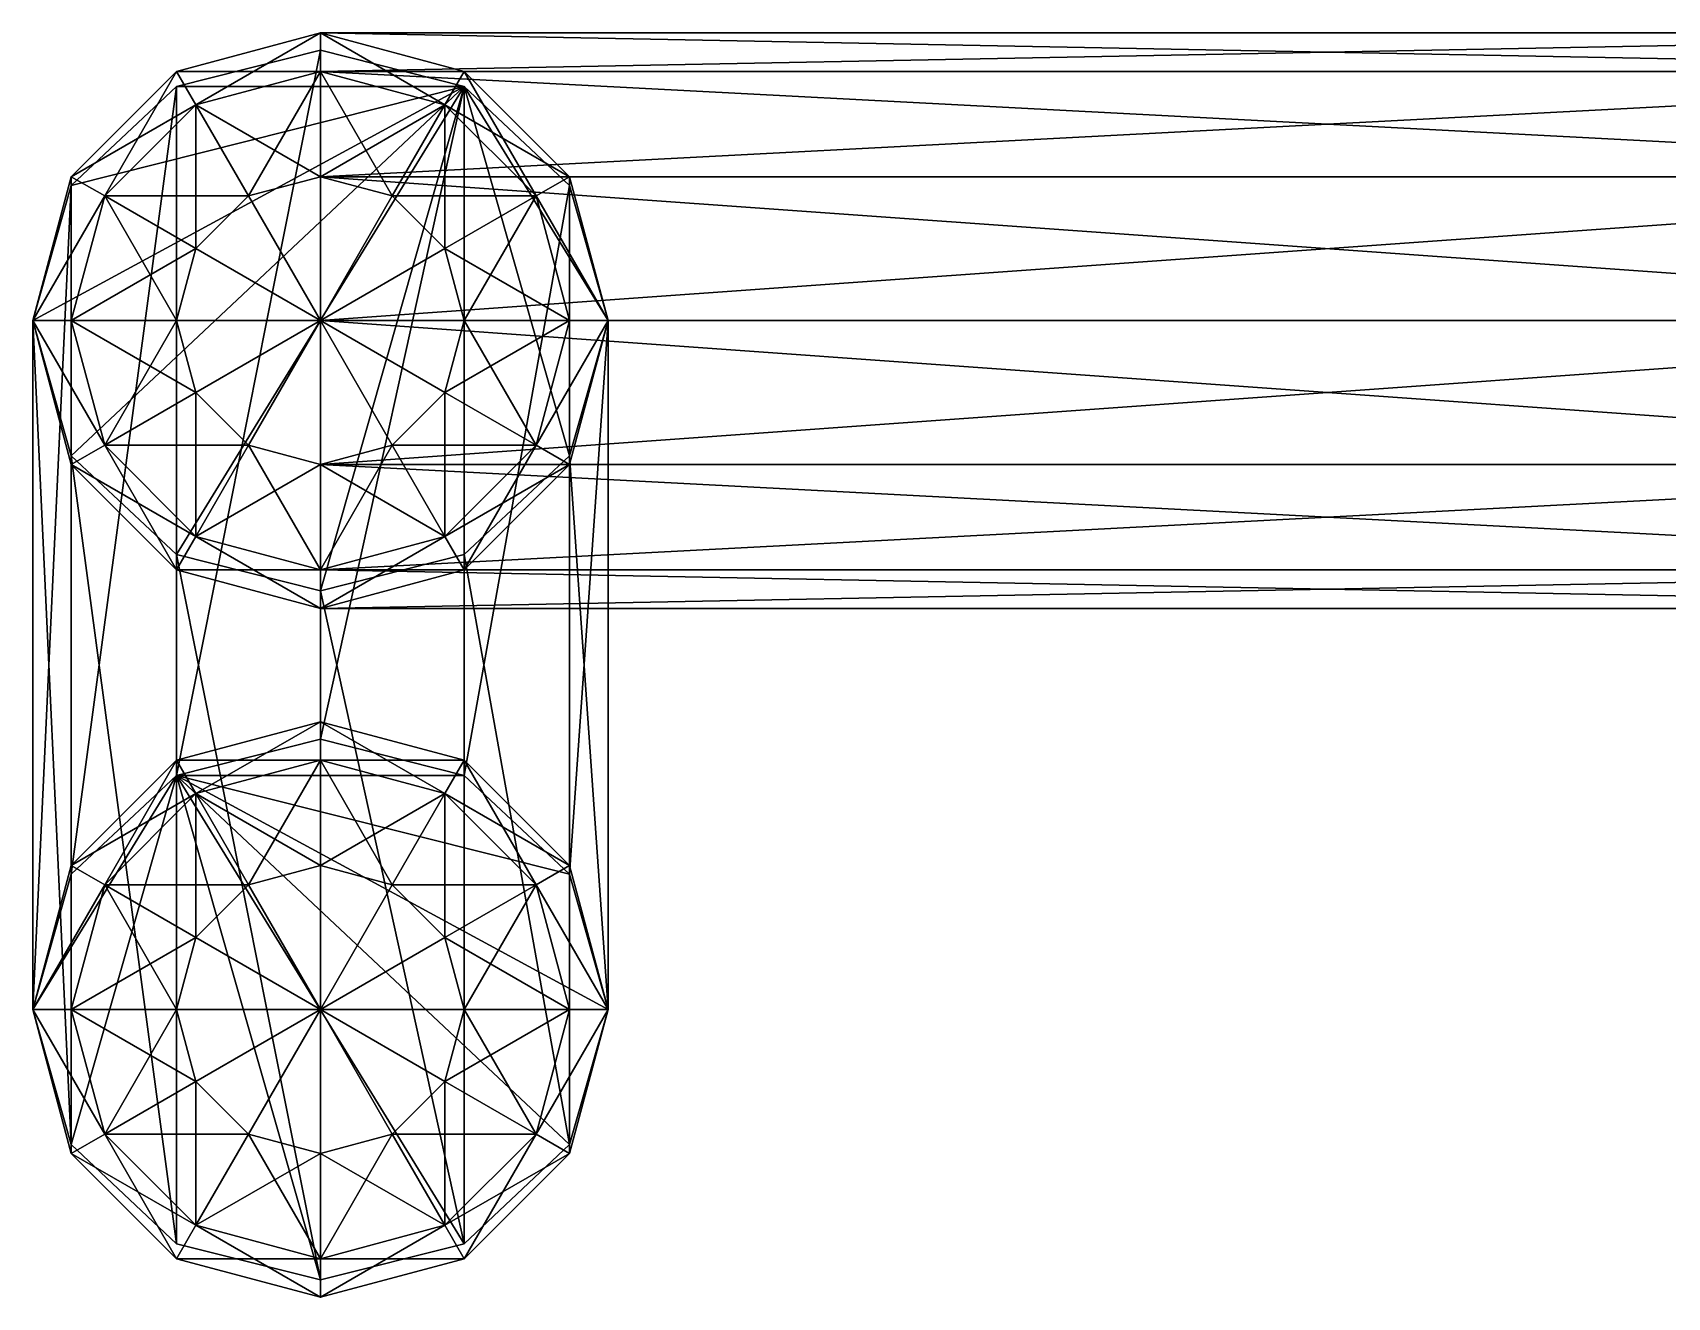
# Model space of a CAD drawing. Header units: metres. Extents: x -0.193 to 0.15, y -0.294 to 0.362.
# Drawn here: x -0.1935 to -0.0799, y -0.0199 to 0.068 of the extents above; entities that cross this region are included whole.
import ezdxf

# ---------------------------------------------------------------- set-up
doc = ezdxf.new("R2010")
doc.units = ezdxf.units.M

msp = doc.modelspace()

# ---------------------------------------------------------------- linework, layer by layer
at = {"layer": 'default', "color": 253}
for points in [[(-0.173484, 0.065308, -0.121548), (-0.173484, 0.067996, -0.131544), (-0.183492, 0.065308, -0.131544), (-0.173484, 0.065308, -0.121548)], [(-0.173484, 0.067996, -0.131544), (-0.182148, 0.062992, -0.14154), (-0.183492, 0.065308, -0.131544), (-0.173484, 0.067996, -0.131544)], [(-0.173484, 0.067996, -0.131544), (-0.173484, 0.065308, -0.14154), (-0.182148, 0.062992, -0.14154), (-0.173484, 0.067996, -0.131544)], [(-0.164832, 0.062992, -0.121548), (-0.163488, 0.065308, -0.131544), (-0.173484, 0.067996, -0.131544), (-0.164832, 0.062992, -0.121548)], [(-0.164832, 0.062992, -0.121548), (-0.173484, 0.067996, -0.131544), (-0.173484, 0.065308, -0.121548), (-0.164832, 0.062992, -0.121548)], [(-0.163488, 0.065308, -0.131544), (-0.173484, 0.065308, -0.14154), (-0.173484, 0.067996, -0.131544), (-0.163488, 0.065308, -0.131544)], [(-0.173484, 0.057988, -0.114228), (-0.173484, 0.065308, -0.121548), (-0.173484, 0.067996, -0.131544), (-0.173484, 0.057988, -0.114228)], [(-0.173484, 0.057988, -0.114228), (-0.173484, 0.067996, -0.131544), (-0.173484, 0.065308, -0.14154), (-0.173484, 0.057988, -0.114228)], [(-0.033492, 0.067996, -0.131544), (-0.033492, 0.065308, -0.14154), (-0.173484, 0.065308, -0.14154), (-0.033492, 0.067996, -0.131544)], [(-0.033492, 0.067996, -0.131544), (-0.173484, 0.065308, -0.14154), (-0.173484, 0.067996, -0.131544), (-0.033492, 0.067996, -0.131544)], [(-0.033492, 0.065308, -0.121548), (-0.033492, 0.067996, -0.131544), (-0.173484, 0.067996, -0.131544), (-0.033492, 0.065308, -0.121548)], [(-0.033492, 0.065308, -0.121548), (-0.173484, 0.067996, -0.131544), (-0.173484, 0.065308, -0.121548), (-0.033492, 0.065308, -0.121548)], [(-0.163488, 0.064264, -0.125616), (-0.183492, 0.064264, -0.125616), (-0.173484, 0.066784, -0.124704), (-0.163488, 0.064264, -0.125616)], [(-0.173484, 0.066784, -0.124704), (-0.183492, 0.064264, -0.125616), (-0.183492, 0.016384, 0.00594), (-0.173484, 0.066784, -0.124704)], [(-0.173484, 0.066784, -0.124704), (-0.183492, 0.016384, 0.00594), (-0.173484, 0.018904, 0.006852), (-0.173484, 0.066784, -0.124704)], [(-0.163488, 0.064264, -0.125616), (-0.173484, 0.066784, -0.124704), (-0.173484, 0.018904, 0.006852), (-0.163488, 0.064264, -0.125616)], [(-0.182148, 0.062992, -0.121548), (-0.183492, 0.065308, -0.131544), (-0.190812, 0.057988, -0.131544), (-0.182148, 0.062992, -0.121548)], [(-0.183492, 0.065308, -0.131544), (-0.188484, 0.056656, -0.14154), (-0.190812, 0.057988, -0.131544), (-0.183492, 0.065308, -0.131544)], [(-0.183492, 0.065308, -0.131544), (-0.182148, 0.062992, -0.14154), (-0.188484, 0.056656, -0.14154), (-0.183492, 0.065308, -0.131544)], [(-0.173484, 0.065308, -0.121548), (-0.183492, 0.065308, -0.131544), (-0.182148, 0.062992, -0.121548), (-0.173484, 0.065308, -0.121548)], [(-0.173484, 0.057988, -0.114228), (-0.173484, 0.065308, -0.121548), (-0.182148, 0.062992, -0.121548), (-0.173484, 0.057988, -0.114228)], [(-0.173484, 0.065308, -0.14154), (-0.178488, 0.056656, -0.14886), (-0.182148, 0.062992, -0.14154), (-0.173484, 0.065308, -0.14154)], [(-0.173484, 0.065308, -0.14154), (-0.173484, 0.057988, -0.14886), (-0.178488, 0.056656, -0.14886), (-0.173484, 0.065308, -0.14154)], [(-0.168492, 0.056656, -0.114228), (-0.164832, 0.062992, -0.121548), (-0.173484, 0.065308, -0.121548), (-0.168492, 0.056656, -0.114228)], [(-0.168492, 0.056656, -0.114228), (-0.173484, 0.065308, -0.121548), (-0.173484, 0.057988, -0.114228), (-0.168492, 0.056656, -0.114228)], [(-0.163488, 0.065308, -0.131544), (-0.164832, 0.062992, -0.14154), (-0.173484, 0.065308, -0.14154), (-0.163488, 0.065308, -0.131544)], [(-0.164832, 0.062992, -0.14154), (-0.173484, 0.057988, -0.14886), (-0.173484, 0.065308, -0.14154), (-0.164832, 0.062992, -0.14154)], [(-0.173484, 0.057988, -0.114228), (-0.173484, 0.065308, -0.14154), (-0.173484, 0.057988, -0.14886), (-0.173484, 0.057988, -0.114228)], [(-0.033492, 0.065308, -0.14154), (-0.033492, 0.057988, -0.14886), (-0.173484, 0.057988, -0.14886), (-0.033492, 0.065308, -0.14154)], [(-0.033492, 0.065308, -0.14154), (-0.173484, 0.057988, -0.14886), (-0.173484, 0.065308, -0.14154), (-0.033492, 0.065308, -0.14154)], [(-0.033492, 0.057988, -0.114228), (-0.033492, 0.065308, -0.121548), (-0.173484, 0.065308, -0.121548), (-0.033492, 0.057988, -0.114228)], [(-0.033492, 0.057988, -0.114228), (-0.173484, 0.065308, -0.121548), (-0.173484, 0.057988, -0.114228), (-0.033492, 0.057988, -0.114228)], [(-0.158484, 0.056656, -0.121548), (-0.163488, 0.065308, -0.131544), (-0.164832, 0.062992, -0.121548), (-0.158484, 0.056656, -0.121548)], [(-0.156168, 0.057988, -0.131544), (-0.164832, 0.062992, -0.14154), (-0.163488, 0.065308, -0.131544), (-0.156168, 0.057988, -0.131544)], [(-0.158484, 0.056656, -0.121548), (-0.156168, 0.057988, -0.131544), (-0.163488, 0.065308, -0.131544), (-0.158484, 0.056656, -0.121548)], [(-0.163488, 0.064264, -0.125616), (-0.190812, 0.038596, -0.134964), (-0.193488, 0.047992, -0.131544), (-0.163488, 0.064264, -0.125616)], [(-0.163488, 0.064264, -0.125616), (-0.193488, 0.047992, -0.131544), (-0.190812, 0.057388, -0.128124), (-0.163488, 0.064264, -0.125616)], [(-0.163488, 0.064264, -0.125616), (-0.183492, 0.03172, -0.137472), (-0.190812, 0.038596, -0.134964), (-0.163488, 0.064264, -0.125616)], [(-0.163488, 0.064264, -0.125616), (-0.190812, 0.057388, -0.128124), (-0.183492, 0.064264, -0.125616), (-0.163488, 0.064264, -0.125616)], [(-0.183492, 0.064264, -0.125616), (-0.190812, 0.057388, -0.128124), (-0.190812, 0.009508, 0.003432), (-0.183492, 0.064264, -0.125616)], [(-0.183492, 0.064264, -0.125616), (-0.190812, 0.009508, 0.003432), (-0.183492, 0.016384, 0.00594), (-0.183492, 0.064264, -0.125616)], [(-0.163488, 0.064264, -0.125616), (-0.173484, 0.0292, -0.138384), (-0.183492, 0.03172, -0.137472), (-0.163488, 0.064264, -0.125616)], [(-0.163488, 0.064264, -0.125616), (-0.163488, 0.03172, -0.137472), (-0.173484, 0.0292, -0.138384), (-0.163488, 0.064264, -0.125616)], [(-0.163488, 0.064264, -0.125616), (-0.173484, 0.018904, 0.006852), (-0.163488, 0.016384, 0.00594), (-0.163488, 0.064264, -0.125616)], [(-0.163488, 0.064264, -0.125616), (-0.156168, 0.057388, -0.128124), (-0.153492, 0.047992, -0.131544), (-0.163488, 0.064264, -0.125616)], [(-0.163488, 0.064264, -0.125616), (-0.153492, 0.047992, -0.131544), (-0.156168, 0.038596, -0.134964), (-0.163488, 0.064264, -0.125616)], [(-0.163488, 0.064264, -0.125616), (-0.156168, 0.038596, -0.134964), (-0.163488, 0.03172, -0.137472), (-0.163488, 0.064264, -0.125616)], [(-0.156168, 0.057388, -0.128124), (-0.163488, 0.064264, -0.125616), (-0.163488, 0.016384, 0.00594), (-0.156168, 0.057388, -0.128124)], [(-0.182148, 0.062992, -0.121548), (-0.190812, 0.057988, -0.131544), (-0.188484, 0.056656, -0.121548), (-0.182148, 0.062992, -0.121548)], [(-0.178488, 0.056656, -0.114228), (-0.182148, 0.062992, -0.121548), (-0.188484, 0.056656, -0.121548), (-0.178488, 0.056656, -0.114228)], [(-0.182148, 0.062992, -0.14154), (-0.182148, 0.052996, -0.14886), (-0.188484, 0.056656, -0.14154), (-0.182148, 0.062992, -0.14154)], [(-0.173484, 0.057988, -0.114228), (-0.182148, 0.062992, -0.121548), (-0.178488, 0.056656, -0.114228), (-0.173484, 0.057988, -0.114228)], [(-0.182148, 0.062992, -0.14154), (-0.178488, 0.056656, -0.14886), (-0.182148, 0.052996, -0.14886), (-0.182148, 0.062992, -0.14154)], [(-0.164832, 0.062992, -0.14154), (-0.168492, 0.056656, -0.14886), (-0.173484, 0.057988, -0.14886), (-0.164832, 0.062992, -0.14154)], [(-0.164832, 0.052996, -0.114228), (-0.164832, 0.062992, -0.121548), (-0.168492, 0.056656, -0.114228), (-0.164832, 0.052996, -0.114228)], [(-0.158484, 0.056656, -0.14154), (-0.168492, 0.056656, -0.14886), (-0.164832, 0.062992, -0.14154), (-0.158484, 0.056656, -0.14154)], [(-0.164832, 0.052996, -0.114228), (-0.158484, 0.056656, -0.121548), (-0.164832, 0.062992, -0.121548), (-0.164832, 0.052996, -0.114228)], [(-0.156168, 0.057988, -0.131544), (-0.158484, 0.056656, -0.14154), (-0.164832, 0.062992, -0.14154), (-0.156168, 0.057988, -0.131544)], [(-0.188484, 0.056656, -0.121548), (-0.190812, 0.057988, -0.131544), (-0.193488, 0.047992, -0.131544), (-0.188484, 0.056656, -0.121548)], [(-0.190812, 0.057988, -0.131544), (-0.190812, 0.047992, -0.14154), (-0.193488, 0.047992, -0.131544), (-0.190812, 0.057988, -0.131544)], [(-0.190812, 0.057988, -0.131544), (-0.188484, 0.056656, -0.14154), (-0.190812, 0.047992, -0.14154), (-0.190812, 0.057988, -0.131544)], [(-0.173484, 0.057988, -0.114228), (-0.178488, 0.056656, -0.114228), (-0.173484, 0.047992, -0.11154), (-0.173484, 0.057988, -0.114228)], [(-0.173484, 0.057988, -0.14886), (-0.173484, 0.047992, -0.151548), (-0.178488, 0.056656, -0.14886), (-0.173484, 0.057988, -0.14886)], [(-0.168492, 0.056656, -0.114228), (-0.173484, 0.057988, -0.114228), (-0.173484, 0.047992, -0.11154), (-0.168492, 0.056656, -0.114228)], [(-0.168492, 0.056656, -0.14886), (-0.173484, 0.047992, -0.151548), (-0.173484, 0.057988, -0.14886), (-0.168492, 0.056656, -0.14886)], [(-0.173484, 0.057988, -0.114228), (-0.173484, 0.057988, -0.14886), (-0.173484, 0.047992, -0.151548), (-0.173484, 0.057988, -0.114228)], [(-0.173484, 0.057988, -0.114228), (-0.173484, 0.047992, -0.151548), (-0.173484, 0.037996, -0.14886), (-0.173484, 0.057988, -0.114228)], [(-0.173484, 0.057988, -0.114228), (-0.173484, 0.037996, -0.14886), (-0.173484, 0.030676, -0.14154), (-0.173484, 0.057988, -0.114228)], [(-0.173484, 0.057988, -0.114228), (-0.173484, 0.030676, -0.14154), (-0.173484, 0.027988, -0.131544), (-0.173484, 0.057988, -0.114228)], [(-0.173484, 0.057988, -0.114228), (-0.173484, 0.027988, -0.131544), (-0.173484, 0.030676, -0.121548), (-0.173484, 0.057988, -0.114228)], [(-0.173484, 0.057988, -0.114228), (-0.173484, 0.030676, -0.121548), (-0.173484, 0.037996, -0.114228), (-0.173484, 0.057988, -0.114228)], [(-0.173484, 0.057988, -0.114228), (-0.173484, 0.037996, -0.114228), (-0.173484, 0.047992, -0.11154), (-0.173484, 0.057988, -0.114228)], [(-0.033492, 0.057988, -0.14886), (-0.033492, 0.047992, -0.151548), (-0.173484, 0.047992, -0.151548), (-0.033492, 0.057988, -0.14886)], [(-0.033492, 0.057988, -0.14886), (-0.173484, 0.047992, -0.151548), (-0.173484, 0.057988, -0.14886), (-0.033492, 0.057988, -0.14886)], [(-0.033492, 0.047992, -0.11154), (-0.033492, 0.057988, -0.114228), (-0.173484, 0.057988, -0.114228), (-0.033492, 0.047992, -0.11154)], [(-0.033492, 0.047992, -0.11154), (-0.173484, 0.057988, -0.114228), (-0.173484, 0.047992, -0.11154), (-0.033492, 0.047992, -0.11154)], [(-0.156168, 0.047992, -0.121548), (-0.156168, 0.057988, -0.131544), (-0.158484, 0.056656, -0.121548), (-0.156168, 0.047992, -0.121548)], [(-0.153492, 0.047992, -0.131544), (-0.158484, 0.056656, -0.14154), (-0.156168, 0.057988, -0.131544), (-0.153492, 0.047992, -0.131544)], [(-0.156168, 0.047992, -0.121548), (-0.153492, 0.047992, -0.131544), (-0.156168, 0.057988, -0.131544), (-0.156168, 0.047992, -0.121548)], [(-0.190812, 0.057388, -0.128124), (-0.193488, 0.047992, -0.131544), (-0.193488, 0.000112, 0.000012), (-0.190812, 0.057388, -0.128124)], [(-0.190812, 0.057388, -0.128124), (-0.193488, 0.000112, 0.000012), (-0.190812, 0.009508, 0.003432), (-0.190812, 0.057388, -0.128124)], [(-0.156168, 0.057388, -0.128124), (-0.163488, 0.016384, 0.00594), (-0.156168, 0.009508, 0.003432), (-0.156168, 0.057388, -0.128124)], [(-0.153492, 0.047992, -0.131544), (-0.156168, 0.057388, -0.128124), (-0.156168, 0.009508, 0.003432), (-0.153492, 0.047992, -0.131544)], [(-0.188484, 0.056656, -0.121548), (-0.193488, 0.047992, -0.131544), (-0.190812, 0.047992, -0.121548), (-0.188484, 0.056656, -0.121548)], [(-0.182148, 0.052996, -0.114228), (-0.188484, 0.056656, -0.121548), (-0.190812, 0.047992, -0.121548), (-0.182148, 0.052996, -0.114228)], [(-0.188484, 0.056656, -0.14154), (-0.183492, 0.047992, -0.14886), (-0.190812, 0.047992, -0.14154), (-0.188484, 0.056656, -0.14154)], [(-0.178488, 0.056656, -0.114228), (-0.188484, 0.056656, -0.121548), (-0.182148, 0.052996, -0.114228), (-0.178488, 0.056656, -0.114228)], [(-0.188484, 0.056656, -0.14154), (-0.182148, 0.052996, -0.14886), (-0.183492, 0.047992, -0.14886), (-0.188484, 0.056656, -0.14154)], [(-0.178488, 0.056656, -0.114228), (-0.182148, 0.052996, -0.114228), (-0.173484, 0.047992, -0.11154), (-0.178488, 0.056656, -0.114228)], [(-0.178488, 0.056656, -0.14886), (-0.173484, 0.047992, -0.151548), (-0.182148, 0.052996, -0.14886), (-0.178488, 0.056656, -0.14886)], [(-0.164832, 0.052996, -0.114228), (-0.168492, 0.056656, -0.114228), (-0.173484, 0.047992, -0.11154), (-0.164832, 0.052996, -0.114228)], [(-0.164832, 0.052996, -0.14886), (-0.173484, 0.047992, -0.151548), (-0.168492, 0.056656, -0.14886), (-0.164832, 0.052996, -0.14886)], [(-0.158484, 0.056656, -0.14154), (-0.164832, 0.052996, -0.14886), (-0.168492, 0.056656, -0.14886), (-0.158484, 0.056656, -0.14154)], [(-0.163488, 0.047992, -0.114228), (-0.158484, 0.056656, -0.121548), (-0.164832, 0.052996, -0.114228), (-0.163488, 0.047992, -0.114228)], [(-0.156168, 0.047992, -0.14154), (-0.164832, 0.052996, -0.14886), (-0.158484, 0.056656, -0.14154), (-0.156168, 0.047992, -0.14154)], [(-0.163488, 0.047992, -0.114228), (-0.156168, 0.047992, -0.121548), (-0.158484, 0.056656, -0.121548), (-0.163488, 0.047992, -0.114228)], [(-0.153492, 0.047992, -0.131544), (-0.156168, 0.047992, -0.14154), (-0.158484, 0.056656, -0.14154), (-0.153492, 0.047992, -0.131544)], [(-0.182148, 0.052996, -0.114228), (-0.190812, 0.047992, -0.121548), (-0.183492, 0.047992, -0.114228), (-0.182148, 0.052996, -0.114228)], [(-0.182148, 0.052996, -0.114228), (-0.183492, 0.047992, -0.114228), (-0.173484, 0.047992, -0.11154), (-0.182148, 0.052996, -0.114228)], [(-0.182148, 0.052996, -0.14886), (-0.173484, 0.047992, -0.151548), (-0.183492, 0.047992, -0.14886), (-0.182148, 0.052996, -0.14886)], [(-0.163488, 0.047992, -0.114228), (-0.164832, 0.052996, -0.114228), (-0.173484, 0.047992, -0.11154), (-0.163488, 0.047992, -0.114228)], [(-0.163488, 0.047992, -0.14886), (-0.173484, 0.047992, -0.151548), (-0.164832, 0.052996, -0.14886), (-0.163488, 0.047992, -0.14886)], [(-0.156168, 0.047992, -0.14154), (-0.163488, 0.047992, -0.14886), (-0.164832, 0.052996, -0.14886), (-0.156168, 0.047992, -0.14154)], [(-0.190812, 0.047992, -0.121548), (-0.193488, 0.047992, -0.131544), (-0.190812, 0.037996, -0.131544), (-0.190812, 0.047992, -0.121548)], [(-0.193488, 0.047992, -0.131544), (-0.190812, 0.047992, -0.14154), (-0.188484, 0.039328, -0.14154), (-0.193488, 0.047992, -0.131544)], [(-0.193488, 0.047992, -0.131544), (-0.188484, 0.039328, -0.14154), (-0.190812, 0.037996, -0.131544), (-0.193488, 0.047992, -0.131544)], [(-0.193488, 0.047992, -0.131544), (-0.190812, 0.038596, -0.134964), (-0.190812, -0.009284, -0.003408), (-0.193488, 0.047992, -0.131544)], [(-0.193488, 0.047992, -0.131544), (-0.190812, -0.009284, -0.003408), (-0.193488, 0.000112, 0.000012), (-0.193488, 0.047992, -0.131544)], [(-0.183492, 0.047992, -0.114228), (-0.190812, 0.047992, -0.121548), (-0.188484, 0.039328, -0.121548), (-0.183492, 0.047992, -0.114228)], [(-0.190812, 0.047992, -0.121548), (-0.190812, 0.037996, -0.131544), (-0.188484, 0.039328, -0.121548), (-0.190812, 0.047992, -0.121548)], [(-0.190812, 0.047992, -0.14154), (-0.183492, 0.047992, -0.14886), (-0.182148, 0.042988, -0.14886), (-0.190812, 0.047992, -0.14154)], [(-0.190812, 0.047992, -0.14154), (-0.182148, 0.042988, -0.14886), (-0.188484, 0.039328, -0.14154), (-0.190812, 0.047992, -0.14154)], [(-0.183492, 0.047992, -0.114228), (-0.188484, 0.039328, -0.121548), (-0.182148, 0.042988, -0.114228), (-0.183492, 0.047992, -0.114228)], [(-0.183492, 0.047992, -0.114228), (-0.182148, 0.042988, -0.114228), (-0.173484, 0.047992, -0.11154), (-0.183492, 0.047992, -0.114228)], [(-0.183492, 0.047992, -0.14886), (-0.173484, 0.047992, -0.151548), (-0.182148, 0.042988, -0.14886), (-0.183492, 0.047992, -0.14886)], [(-0.182148, 0.042988, -0.114228), (-0.178488, 0.039328, -0.114228), (-0.173484, 0.047992, -0.11154), (-0.182148, 0.042988, -0.114228)], [(-0.182148, 0.042988, -0.14886), (-0.173484, 0.047992, -0.151548), (-0.178488, 0.039328, -0.14886), (-0.182148, 0.042988, -0.14886)], [(-0.178488, 0.039328, -0.114228), (-0.173484, 0.037996, -0.114228), (-0.173484, 0.047992, -0.11154), (-0.178488, 0.039328, -0.114228)], [(-0.178488, 0.039328, -0.14886), (-0.173484, 0.047992, -0.151548), (-0.173484, 0.037996, -0.14886), (-0.178488, 0.039328, -0.14886)], [(-0.164832, 0.042988, -0.114228), (-0.163488, 0.047992, -0.114228), (-0.173484, 0.047992, -0.11154), (-0.164832, 0.042988, -0.114228)], [(-0.168492, 0.039328, -0.114228), (-0.164832, 0.042988, -0.114228), (-0.173484, 0.047992, -0.11154), (-0.168492, 0.039328, -0.114228)], [(-0.173484, 0.037996, -0.114228), (-0.168492, 0.039328, -0.114228), (-0.173484, 0.047992, -0.11154), (-0.173484, 0.037996, -0.114228)], [(-0.164832, 0.042988, -0.14886), (-0.173484, 0.047992, -0.151548), (-0.163488, 0.047992, -0.14886), (-0.164832, 0.042988, -0.14886)], [(-0.168492, 0.039328, -0.14886), (-0.173484, 0.047992, -0.151548), (-0.164832, 0.042988, -0.14886), (-0.168492, 0.039328, -0.14886)], [(-0.173484, 0.037996, -0.14886), (-0.173484, 0.047992, -0.151548), (-0.168492, 0.039328, -0.14886), (-0.173484, 0.037996, -0.14886)], [(-0.033492, 0.037996, -0.114228), (-0.033492, 0.047992, -0.11154), (-0.173484, 0.047992, -0.11154), (-0.033492, 0.037996, -0.114228)], [(-0.033492, 0.037996, -0.114228), (-0.173484, 0.047992, -0.11154), (-0.173484, 0.037996, -0.114228), (-0.033492, 0.037996, -0.114228)], [(-0.033492, 0.047992, -0.151548), (-0.033492, 0.037996, -0.14886), (-0.173484, 0.037996, -0.14886), (-0.033492, 0.047992, -0.151548)], [(-0.033492, 0.047992, -0.151548), (-0.173484, 0.037996, -0.14886), (-0.173484, 0.047992, -0.151548), (-0.033492, 0.047992, -0.151548)], [(-0.164832, 0.042988, -0.114228), (-0.158484, 0.039328, -0.121548), (-0.156168, 0.047992, -0.121548), (-0.164832, 0.042988, -0.114228)], [(-0.164832, 0.042988, -0.114228), (-0.156168, 0.047992, -0.121548), (-0.163488, 0.047992, -0.114228), (-0.164832, 0.042988, -0.114228)], [(-0.158484, 0.039328, -0.14154), (-0.164832, 0.042988, -0.14886), (-0.163488, 0.047992, -0.14886), (-0.158484, 0.039328, -0.14154)], [(-0.158484, 0.039328, -0.14154), (-0.163488, 0.047992, -0.14886), (-0.156168, 0.047992, -0.14154), (-0.158484, 0.039328, -0.14154)], [(-0.158484, 0.039328, -0.121548), (-0.156168, 0.037996, -0.131544), (-0.153492, 0.047992, -0.131544), (-0.158484, 0.039328, -0.121548)], [(-0.158484, 0.039328, -0.121548), (-0.153492, 0.047992, -0.131544), (-0.156168, 0.047992, -0.121548), (-0.158484, 0.039328, -0.121548)], [(-0.156168, 0.037996, -0.131544), (-0.158484, 0.039328, -0.14154), (-0.156168, 0.047992, -0.14154), (-0.156168, 0.037996, -0.131544)], [(-0.156168, 0.037996, -0.131544), (-0.156168, 0.047992, -0.14154), (-0.153492, 0.047992, -0.131544), (-0.156168, 0.037996, -0.131544)], [(-0.153492, 0.047992, -0.131544), (-0.156168, 0.009508, 0.003432), (-0.153492, 0.000112, 0.000012), (-0.153492, 0.047992, -0.131544)], [(-0.156168, 0.038596, -0.134964), (-0.153492, 0.047992, -0.131544), (-0.153492, 0.000112, 0.000012), (-0.156168, 0.038596, -0.134964)], [(-0.182148, 0.042988, -0.114228), (-0.188484, 0.039328, -0.121548), (-0.182148, 0.032992, -0.121548), (-0.182148, 0.042988, -0.114228)], [(-0.188484, 0.039328, -0.14154), (-0.182148, 0.042988, -0.14886), (-0.178488, 0.039328, -0.14886), (-0.188484, 0.039328, -0.14154)], [(-0.182148, 0.042988, -0.114228), (-0.182148, 0.032992, -0.121548), (-0.178488, 0.039328, -0.114228), (-0.182148, 0.042988, -0.114228)], [(-0.168492, 0.039328, -0.114228), (-0.158484, 0.039328, -0.121548), (-0.164832, 0.042988, -0.114228), (-0.168492, 0.039328, -0.114228)], [(-0.164832, 0.032992, -0.14154), (-0.168492, 0.039328, -0.14886), (-0.164832, 0.042988, -0.14886), (-0.164832, 0.032992, -0.14154)], [(-0.164832, 0.032992, -0.14154), (-0.164832, 0.042988, -0.14886), (-0.158484, 0.039328, -0.14154), (-0.164832, 0.032992, -0.14154)], [(-0.188484, 0.039328, -0.121548), (-0.190812, 0.037996, -0.131544), (-0.183492, 0.030676, -0.131544), (-0.188484, 0.039328, -0.121548)], [(-0.190812, 0.037996, -0.131544), (-0.188484, 0.039328, -0.14154), (-0.182148, 0.032992, -0.14154), (-0.190812, 0.037996, -0.131544)], [(-0.188484, 0.039328, -0.121548), (-0.183492, 0.030676, -0.131544), (-0.182148, 0.032992, -0.121548), (-0.188484, 0.039328, -0.121548)], [(-0.188484, 0.039328, -0.14154), (-0.178488, 0.039328, -0.14886), (-0.182148, 0.032992, -0.14154), (-0.188484, 0.039328, -0.14154)], [(-0.178488, 0.039328, -0.114228), (-0.182148, 0.032992, -0.121548), (-0.173484, 0.030676, -0.121548), (-0.178488, 0.039328, -0.114228)], [(-0.182148, 0.032992, -0.14154), (-0.178488, 0.039328, -0.14886), (-0.173484, 0.037996, -0.14886), (-0.182148, 0.032992, -0.14154)], [(-0.178488, 0.039328, -0.114228), (-0.173484, 0.030676, -0.121548), (-0.173484, 0.037996, -0.114228), (-0.178488, 0.039328, -0.114228)], [(-0.173484, 0.037996, -0.114228), (-0.164832, 0.032992, -0.121548), (-0.168492, 0.039328, -0.114228), (-0.173484, 0.037996, -0.114228)], [(-0.173484, 0.030676, -0.14154), (-0.173484, 0.037996, -0.14886), (-0.168492, 0.039328, -0.14886), (-0.173484, 0.030676, -0.14154)], [(-0.173484, 0.030676, -0.14154), (-0.168492, 0.039328, -0.14886), (-0.164832, 0.032992, -0.14154), (-0.173484, 0.030676, -0.14154)], [(-0.168492, 0.039328, -0.114228), (-0.164832, 0.032992, -0.121548), (-0.158484, 0.039328, -0.121548), (-0.168492, 0.039328, -0.114228)], [(-0.164832, 0.032992, -0.121548), (-0.156168, 0.037996, -0.131544), (-0.158484, 0.039328, -0.121548), (-0.164832, 0.032992, -0.121548)], [(-0.163488, 0.030676, -0.131544), (-0.164832, 0.032992, -0.14154), (-0.158484, 0.039328, -0.14154), (-0.163488, 0.030676, -0.131544)], [(-0.163488, 0.030676, -0.131544), (-0.158484, 0.039328, -0.14154), (-0.156168, 0.037996, -0.131544), (-0.163488, 0.030676, -0.131544)], [(-0.190812, 0.038596, -0.134964), (-0.183492, 0.03172, -0.137472), (-0.183492, -0.016172, -0.005916), (-0.190812, 0.038596, -0.134964)], [(-0.190812, 0.038596, -0.134964), (-0.183492, -0.016172, -0.005916), (-0.190812, -0.009284, -0.003408), (-0.190812, 0.038596, -0.134964)], [(-0.190812, 0.037996, -0.131544), (-0.182148, 0.032992, -0.14154), (-0.183492, 0.030676, -0.131544), (-0.190812, 0.037996, -0.131544)], [(-0.182148, 0.032992, -0.14154), (-0.173484, 0.037996, -0.14886), (-0.173484, 0.030676, -0.14154), (-0.182148, 0.032992, -0.14154)], [(-0.173484, 0.037996, -0.114228), (-0.173484, 0.030676, -0.121548), (-0.164832, 0.032992, -0.121548), (-0.173484, 0.037996, -0.114228)], [(-0.033492, 0.030676, -0.121548), (-0.033492, 0.037996, -0.114228), (-0.173484, 0.037996, -0.114228), (-0.033492, 0.030676, -0.121548)], [(-0.033492, 0.030676, -0.121548), (-0.173484, 0.037996, -0.114228), (-0.173484, 0.030676, -0.121548), (-0.033492, 0.030676, -0.121548)], [(-0.033492, 0.037996, -0.14886), (-0.033492, 0.030676, -0.14154), (-0.173484, 0.030676, -0.14154), (-0.033492, 0.037996, -0.14886)], [(-0.033492, 0.037996, -0.14886), (-0.173484, 0.030676, -0.14154), (-0.173484, 0.037996, -0.14886), (-0.033492, 0.037996, -0.14886)], [(-0.164832, 0.032992, -0.121548), (-0.163488, 0.030676, -0.131544), (-0.156168, 0.037996, -0.131544), (-0.164832, 0.032992, -0.121548)], [(-0.163488, 0.03172, -0.137472), (-0.156168, 0.038596, -0.134964), (-0.156168, -0.009284, -0.003408), (-0.163488, 0.03172, -0.137472)], [(-0.156168, 0.038596, -0.134964), (-0.153492, 0.000112, 0.000012), (-0.156168, -0.009284, -0.003408), (-0.156168, 0.038596, -0.134964)], [(-0.182148, 0.032992, -0.121548), (-0.183492, 0.030676, -0.131544), (-0.173484, 0.027988, -0.131544), (-0.182148, 0.032992, -0.121548)], [(-0.183492, 0.030676, -0.131544), (-0.182148, 0.032992, -0.14154), (-0.173484, 0.030676, -0.14154), (-0.183492, 0.030676, -0.131544)], [(-0.182148, 0.032992, -0.121548), (-0.173484, 0.027988, -0.131544), (-0.173484, 0.030676, -0.121548), (-0.182148, 0.032992, -0.121548)], [(-0.173484, 0.030676, -0.121548), (-0.163488, 0.030676, -0.131544), (-0.164832, 0.032992, -0.121548), (-0.173484, 0.030676, -0.121548)], [(-0.173484, 0.027988, -0.131544), (-0.173484, 0.030676, -0.14154), (-0.164832, 0.032992, -0.14154), (-0.173484, 0.027988, -0.131544)], [(-0.173484, 0.027988, -0.131544), (-0.164832, 0.032992, -0.14154), (-0.163488, 0.030676, -0.131544), (-0.173484, 0.027988, -0.131544)], [(-0.183492, 0.03172, -0.137472), (-0.173484, 0.0292, -0.138384), (-0.173484, -0.01868, -0.006828), (-0.183492, 0.03172, -0.137472)], [(-0.183492, 0.03172, -0.137472), (-0.173484, -0.01868, -0.006828), (-0.183492, -0.016172, -0.005916), (-0.183492, 0.03172, -0.137472)], [(-0.173484, 0.0292, -0.138384), (-0.163488, 0.03172, -0.137472), (-0.163488, -0.016172, -0.005916), (-0.173484, 0.0292, -0.138384)], [(-0.163488, 0.03172, -0.137472), (-0.156168, -0.009284, -0.003408), (-0.163488, -0.016172, -0.005916), (-0.163488, 0.03172, -0.137472)], [(-0.183492, 0.030676, -0.131544), (-0.173484, 0.030676, -0.14154), (-0.173484, 0.027988, -0.131544), (-0.183492, 0.030676, -0.131544)], [(-0.173484, 0.030676, -0.121548), (-0.173484, 0.027988, -0.131544), (-0.163488, 0.030676, -0.131544), (-0.173484, 0.030676, -0.121548)], [(-0.033492, 0.027988, -0.131544), (-0.033492, 0.030676, -0.121548), (-0.173484, 0.030676, -0.121548), (-0.033492, 0.027988, -0.131544)], [(-0.033492, 0.027988, -0.131544), (-0.173484, 0.030676, -0.121548), (-0.173484, 0.027988, -0.131544), (-0.033492, 0.027988, -0.131544)], [(-0.033492, 0.030676, -0.14154), (-0.033492, 0.027988, -0.131544), (-0.173484, 0.027988, -0.131544), (-0.033492, 0.030676, -0.14154)], [(-0.033492, 0.030676, -0.14154), (-0.173484, 0.027988, -0.131544), (-0.173484, 0.030676, -0.14154), (-0.033492, 0.030676, -0.14154)], [(-0.173484, 0.0292, -0.138384), (-0.163488, -0.016172, -0.005916), (-0.173484, -0.01868, -0.006828), (-0.173484, 0.0292, -0.138384)], [(-0.173484, 0.017428, 0.010008), (-0.173484, 0.020104, 0.000012), (-0.183492, 0.017428, 0.000012), (-0.173484, 0.017428, 0.010008)], [(-0.173484, 0.020104, 0.000012), (-0.182148, 0.015112, -0.009984), (-0.183492, 0.017428, 0.000012), (-0.173484, 0.020104, 0.000012)], [(-0.173484, 0.020104, 0.000012), (-0.173484, 0.017428, -0.009984), (-0.182148, 0.015112, -0.009984), (-0.173484, 0.020104, 0.000012)], [(-0.164832, 0.015112, 0.010008), (-0.163488, 0.017428, 0.000012), (-0.173484, 0.020104, 0.000012), (-0.164832, 0.015112, 0.010008)], [(-0.164832, 0.015112, 0.010008), (-0.173484, 0.020104, 0.000012), (-0.173484, 0.017428, 0.010008), (-0.164832, 0.015112, 0.010008)], [(-0.163488, 0.017428, 0.000012), (-0.173484, 0.017428, -0.009984), (-0.173484, 0.020104, 0.000012), (-0.163488, 0.017428, 0.000012)], [(-0.183492, 0.016384, 0.00594), (-0.163488, 0.016384, 0.00594), (-0.173484, 0.018904, 0.006852), (-0.183492, 0.016384, 0.00594)], [(-0.182148, 0.015112, 0.010008), (-0.183492, 0.017428, 0.000012), (-0.190812, 0.010108, 0.000012), (-0.182148, 0.015112, 0.010008)], [(-0.183492, 0.017428, 0.000012), (-0.188484, 0.008764, -0.009984), (-0.190812, 0.010108, 0.000012), (-0.183492, 0.017428, 0.000012)], [(-0.183492, 0.017428, 0.000012), (-0.182148, 0.015112, -0.009984), (-0.188484, 0.008764, -0.009984), (-0.183492, 0.017428, 0.000012)], [(-0.173484, 0.017428, 0.010008), (-0.183492, 0.017428, 0.000012), (-0.182148, 0.015112, 0.010008), (-0.173484, 0.017428, 0.010008)], [(-0.173484, 0.010108, 0.01734), (-0.173484, 0.017428, 0.010008), (-0.182148, 0.015112, 0.010008), (-0.173484, 0.010108, 0.01734)], [(-0.173484, 0.017428, -0.009984), (-0.178488, 0.008764, -0.017304), (-0.182148, 0.015112, -0.009984), (-0.173484, 0.017428, -0.009984)], [(-0.173484, 0.017428, -0.009984), (-0.173484, 0.010108, -0.017304), (-0.178488, 0.008764, -0.017304), (-0.173484, 0.017428, -0.009984)], [(-0.168492, 0.008764, 0.01734), (-0.164832, 0.015112, 0.010008), (-0.173484, 0.017428, 0.010008), (-0.168492, 0.008764, 0.01734)], [(-0.168492, 0.008764, 0.01734), (-0.173484, 0.017428, 0.010008), (-0.173484, 0.010108, 0.01734), (-0.168492, 0.008764, 0.01734)], [(-0.163488, 0.017428, 0.000012), (-0.164832, 0.015112, -0.009984), (-0.173484, 0.017428, -0.009984), (-0.163488, 0.017428, 0.000012)], [(-0.164832, 0.015112, -0.009984), (-0.173484, 0.010108, -0.017304), (-0.173484, 0.017428, -0.009984), (-0.164832, 0.015112, -0.009984)], [(-0.158484, 0.008764, 0.010008), (-0.163488, 0.017428, 0.000012), (-0.164832, 0.015112, 0.010008), (-0.158484, 0.008764, 0.010008)], [(-0.156168, 0.010108, 0.000012), (-0.164832, 0.015112, -0.009984), (-0.163488, 0.017428, 0.000012), (-0.156168, 0.010108, 0.000012)], [(-0.158484, 0.008764, 0.010008), (-0.156168, 0.010108, 0.000012), (-0.163488, 0.017428, 0.000012), (-0.158484, 0.008764, 0.010008)], [(-0.183492, 0.016384, 0.00594), (-0.190812, 0.009508, 0.003432), (-0.193488, 0.000112, 0.000012), (-0.183492, 0.016384, 0.00594)], [(-0.183492, 0.016384, 0.00594), (-0.193488, 0.000112, 0.000012), (-0.190812, -0.009284, -0.003408), (-0.183492, 0.016384, 0.00594)], [(-0.183492, 0.016384, 0.00594), (-0.190812, -0.009284, -0.003408), (-0.183492, -0.016172, -0.005916), (-0.183492, 0.016384, 0.00594)], [(-0.183492, 0.016384, 0.00594), (-0.183492, -0.016172, -0.005916), (-0.173484, -0.01868, -0.006828), (-0.183492, 0.016384, 0.00594)], [(-0.183492, 0.016384, 0.00594), (-0.173484, -0.01868, -0.006828), (-0.163488, -0.016172, -0.005916), (-0.183492, 0.016384, 0.00594)], [(-0.183492, 0.016384, 0.00594), (-0.163488, -0.016172, -0.005916), (-0.156168, -0.009284, -0.003408), (-0.183492, 0.016384, 0.00594)], [(-0.183492, 0.016384, 0.00594), (-0.156168, -0.009284, -0.003408), (-0.153492, 0.000112, 0.000012), (-0.183492, 0.016384, 0.00594)], [(-0.183492, 0.016384, 0.00594), (-0.153492, 0.000112, 0.000012), (-0.156168, 0.009508, 0.003432), (-0.183492, 0.016384, 0.00594)], [(-0.183492, 0.016384, 0.00594), (-0.156168, 0.009508, 0.003432), (-0.163488, 0.016384, 0.00594), (-0.183492, 0.016384, 0.00594)], [(-0.182148, 0.015112, 0.010008), (-0.190812, 0.010108, 0.000012), (-0.188484, 0.008764, 0.010008), (-0.182148, 0.015112, 0.010008)], [(-0.178488, 0.008764, 0.01734), (-0.182148, 0.015112, 0.010008), (-0.188484, 0.008764, 0.010008), (-0.178488, 0.008764, 0.01734)], [(-0.182148, 0.015112, -0.009984), (-0.182148, 0.005104, -0.017304), (-0.188484, 0.008764, -0.009984), (-0.182148, 0.015112, -0.009984)], [(-0.173484, 0.010108, 0.01734), (-0.182148, 0.015112, 0.010008), (-0.178488, 0.008764, 0.01734), (-0.173484, 0.010108, 0.01734)], [(-0.182148, 0.015112, -0.009984), (-0.178488, 0.008764, -0.017304), (-0.182148, 0.005104, -0.017304), (-0.182148, 0.015112, -0.009984)], [(-0.164832, 0.015112, -0.009984), (-0.168492, 0.008764, -0.017304), (-0.173484, 0.010108, -0.017304), (-0.164832, 0.015112, -0.009984)], [(-0.164832, 0.005104, 0.01734), (-0.164832, 0.015112, 0.010008), (-0.168492, 0.008764, 0.01734), (-0.164832, 0.005104, 0.01734)], [(-0.158484, 0.008764, -0.009984), (-0.168492, 0.008764, -0.017304), (-0.164832, 0.015112, -0.009984), (-0.158484, 0.008764, -0.009984)], [(-0.164832, 0.005104, 0.01734), (-0.158484, 0.008764, 0.010008), (-0.164832, 0.015112, 0.010008), (-0.164832, 0.005104, 0.01734)], [(-0.156168, 0.010108, 0.000012), (-0.158484, 0.008764, -0.009984), (-0.164832, 0.015112, -0.009984), (-0.156168, 0.010108, 0.000012)], [(-0.188484, 0.008764, 0.010008), (-0.190812, 0.010108, 0.000012), (-0.193488, 0.000112, 0.000012), (-0.188484, 0.008764, 0.010008)], [(-0.190812, 0.010108, 0.000012), (-0.190812, 0.000112, -0.009984), (-0.193488, 0.000112, 0.000012), (-0.190812, 0.010108, 0.000012)], [(-0.190812, 0.010108, 0.000012), (-0.188484, 0.008764, -0.009984), (-0.190812, 0.000112, -0.009984), (-0.190812, 0.010108, 0.000012)], [(-0.173484, 0.010108, 0.01734), (-0.178488, 0.008764, 0.01734), (-0.173484, 0.000112, 0.020016), (-0.173484, 0.010108, 0.01734)], [(-0.173484, 0.010108, -0.017304), (-0.173484, 0.000112, -0.019992), (-0.178488, 0.008764, -0.017304), (-0.173484, 0.010108, -0.017304)], [(-0.168492, 0.008764, 0.01734), (-0.173484, 0.010108, 0.01734), (-0.173484, 0.000112, 0.020016), (-0.168492, 0.008764, 0.01734)], [(-0.168492, 0.008764, -0.017304), (-0.173484, 0.000112, -0.019992), (-0.173484, 0.010108, -0.017304), (-0.168492, 0.008764, -0.017304)], [(-0.156168, 0.000112, 0.010008), (-0.156168, 0.010108, 0.000012), (-0.158484, 0.008764, 0.010008), (-0.156168, 0.000112, 0.010008)], [(-0.153492, 0.000112, 0.000012), (-0.158484, 0.008764, -0.009984), (-0.156168, 0.010108, 0.000012), (-0.153492, 0.000112, 0.000012)], [(-0.156168, 0.000112, 0.010008), (-0.153492, 0.000112, 0.000012), (-0.156168, 0.010108, 0.000012), (-0.156168, 0.000112, 0.010008)], [(-0.188484, 0.008764, 0.010008), (-0.193488, 0.000112, 0.000012), (-0.190812, 0.000112, 0.010008), (-0.188484, 0.008764, 0.010008)], [(-0.182148, 0.005104, 0.01734), (-0.188484, 0.008764, 0.010008), (-0.190812, 0.000112, 0.010008), (-0.182148, 0.005104, 0.01734)], [(-0.188484, 0.008764, -0.009984), (-0.183492, 0.000112, -0.017304), (-0.190812, 0.000112, -0.009984), (-0.188484, 0.008764, -0.009984)], [(-0.178488, 0.008764, 0.01734), (-0.188484, 0.008764, 0.010008), (-0.182148, 0.005104, 0.01734), (-0.178488, 0.008764, 0.01734)], [(-0.188484, 0.008764, -0.009984), (-0.182148, 0.005104, -0.017304), (-0.183492, 0.000112, -0.017304), (-0.188484, 0.008764, -0.009984)], [(-0.178488, 0.008764, 0.01734), (-0.182148, 0.005104, 0.01734), (-0.173484, 0.000112, 0.020016), (-0.178488, 0.008764, 0.01734)], [(-0.178488, 0.008764, -0.017304), (-0.173484, 0.000112, -0.019992), (-0.182148, 0.005104, -0.017304), (-0.178488, 0.008764, -0.017304)], [(-0.164832, 0.005104, 0.01734), (-0.168492, 0.008764, 0.01734), (-0.173484, 0.000112, 0.020016), (-0.164832, 0.005104, 0.01734)], [(-0.164832, 0.005104, -0.017304), (-0.173484, 0.000112, -0.019992), (-0.168492, 0.008764, -0.017304), (-0.164832, 0.005104, -0.017304)], [(-0.158484, 0.008764, -0.009984), (-0.164832, 0.005104, -0.017304), (-0.168492, 0.008764, -0.017304), (-0.158484, 0.008764, -0.009984)], [(-0.163488, 0.000112, 0.01734), (-0.158484, 0.008764, 0.010008), (-0.164832, 0.005104, 0.01734), (-0.163488, 0.000112, 0.01734)], [(-0.156168, 0.000112, -0.009984), (-0.164832, 0.005104, -0.017304), (-0.158484, 0.008764, -0.009984), (-0.156168, 0.000112, -0.009984)], [(-0.163488, 0.000112, 0.01734), (-0.156168, 0.000112, 0.010008), (-0.158484, 0.008764, 0.010008), (-0.163488, 0.000112, 0.01734)], [(-0.153492, 0.000112, 0.000012), (-0.156168, 0.000112, -0.009984), (-0.158484, 0.008764, -0.009984), (-0.153492, 0.000112, 0.000012)], [(-0.182148, 0.005104, 0.01734), (-0.190812, 0.000112, 0.010008), (-0.183492, 0.000112, 0.01734), (-0.182148, 0.005104, 0.01734)], [(-0.182148, 0.005104, 0.01734), (-0.183492, 0.000112, 0.01734), (-0.173484, 0.000112, 0.020016), (-0.182148, 0.005104, 0.01734)], [(-0.182148, 0.005104, -0.017304), (-0.173484, 0.000112, -0.019992), (-0.183492, 0.000112, -0.017304), (-0.182148, 0.005104, -0.017304)], [(-0.163488, 0.000112, 0.01734), (-0.164832, 0.005104, 0.01734), (-0.173484, 0.000112, 0.020016), (-0.163488, 0.000112, 0.01734)], [(-0.163488, 0.000112, -0.017304), (-0.173484, 0.000112, -0.019992), (-0.164832, 0.005104, -0.017304), (-0.163488, 0.000112, -0.017304)], [(-0.156168, 0.000112, -0.009984), (-0.163488, 0.000112, -0.017304), (-0.164832, 0.005104, -0.017304), (-0.156168, 0.000112, -0.009984)], [(-0.190812, 0.000112, 0.010008), (-0.193488, 0.000112, 0.000012), (-0.190812, -0.009896, 0.000012), (-0.190812, 0.000112, 0.010008)], [(-0.193488, 0.000112, 0.000012), (-0.190812, 0.000112, -0.009984), (-0.188484, -0.008552, -0.009984), (-0.193488, 0.000112, 0.000012)], [(-0.193488, 0.000112, 0.000012), (-0.188484, -0.008552, -0.009984), (-0.190812, -0.009896, 0.000012), (-0.193488, 0.000112, 0.000012)], [(-0.183492, 0.000112, 0.01734), (-0.190812, 0.000112, 0.010008), (-0.188484, -0.008552, 0.010008), (-0.183492, 0.000112, 0.01734)], [(-0.190812, 0.000112, 0.010008), (-0.190812, -0.009896, 0.000012), (-0.188484, -0.008552, 0.010008), (-0.190812, 0.000112, 0.010008)], [(-0.190812, 0.000112, -0.009984), (-0.183492, 0.000112, -0.017304), (-0.182148, -0.004892, -0.017304), (-0.190812, 0.000112, -0.009984)], [(-0.190812, 0.000112, -0.009984), (-0.182148, -0.004892, -0.017304), (-0.188484, -0.008552, -0.009984), (-0.190812, 0.000112, -0.009984)], [(-0.183492, 0.000112, 0.01734), (-0.188484, -0.008552, 0.010008), (-0.182148, -0.004892, 0.01734), (-0.183492, 0.000112, 0.01734)], [(-0.183492, 0.000112, 0.01734), (-0.182148, -0.004892, 0.01734), (-0.173484, 0.000112, 0.020016), (-0.183492, 0.000112, 0.01734)], [(-0.183492, 0.000112, -0.017304), (-0.173484, 0.000112, -0.019992), (-0.182148, -0.004892, -0.017304), (-0.183492, 0.000112, -0.017304)], [(-0.182148, -0.004892, 0.01734), (-0.178488, -0.008552, 0.01734), (-0.173484, 0.000112, 0.020016), (-0.182148, -0.004892, 0.01734)], [(-0.182148, -0.004892, -0.017304), (-0.173484, 0.000112, -0.019992), (-0.178488, -0.008552, -0.017304), (-0.182148, -0.004892, -0.017304)], [(-0.178488, -0.008552, 0.01734), (-0.173484, -0.009896, 0.01734), (-0.173484, 0.000112, 0.020016), (-0.178488, -0.008552, 0.01734)], [(-0.178488, -0.008552, -0.017304), (-0.173484, 0.000112, -0.019992), (-0.173484, -0.009896, -0.017304), (-0.178488, -0.008552, -0.017304)], [(-0.164832, -0.004892, 0.01734), (-0.163488, 0.000112, 0.01734), (-0.173484, 0.000112, 0.020016), (-0.164832, -0.004892, 0.01734)], [(-0.168492, -0.008552, 0.01734), (-0.164832, -0.004892, 0.01734), (-0.173484, 0.000112, 0.020016), (-0.168492, -0.008552, 0.01734)], [(-0.173484, -0.009896, 0.01734), (-0.168492, -0.008552, 0.01734), (-0.173484, 0.000112, 0.020016), (-0.173484, -0.009896, 0.01734)], [(-0.164832, -0.004892, -0.017304), (-0.173484, 0.000112, -0.019992), (-0.163488, 0.000112, -0.017304), (-0.164832, -0.004892, -0.017304)], [(-0.168492, -0.008552, -0.017304), (-0.173484, 0.000112, -0.019992), (-0.164832, -0.004892, -0.017304), (-0.168492, -0.008552, -0.017304)], [(-0.173484, -0.009896, -0.017304), (-0.173484, 0.000112, -0.019992), (-0.168492, -0.008552, -0.017304), (-0.173484, -0.009896, -0.017304)], [(-0.164832, -0.004892, 0.01734), (-0.158484, -0.008552, 0.010008), (-0.156168, 0.000112, 0.010008), (-0.164832, -0.004892, 0.01734)], [(-0.164832, -0.004892, 0.01734), (-0.156168, 0.000112, 0.010008), (-0.163488, 0.000112, 0.01734), (-0.164832, -0.004892, 0.01734)], [(-0.158484, -0.008552, -0.009984), (-0.164832, -0.004892, -0.017304), (-0.163488, 0.000112, -0.017304), (-0.158484, -0.008552, -0.009984)], [(-0.158484, -0.008552, -0.009984), (-0.163488, 0.000112, -0.017304), (-0.156168, 0.000112, -0.009984), (-0.158484, -0.008552, -0.009984)], [(-0.158484, -0.008552, 0.010008), (-0.156168, -0.009896, 0.000012), (-0.153492, 0.000112, 0.000012), (-0.158484, -0.008552, 0.010008)], [(-0.158484, -0.008552, 0.010008), (-0.153492, 0.000112, 0.000012), (-0.156168, 0.000112, 0.010008), (-0.158484, -0.008552, 0.010008)], [(-0.156168, -0.009896, 0.000012), (-0.158484, -0.008552, -0.009984), (-0.156168, 0.000112, -0.009984), (-0.156168, -0.009896, 0.000012)], [(-0.156168, -0.009896, 0.000012), (-0.156168, 0.000112, -0.009984), (-0.153492, 0.000112, 0.000012), (-0.156168, -0.009896, 0.000012)], [(-0.182148, -0.004892, 0.01734), (-0.188484, -0.008552, 0.010008), (-0.182148, -0.014888, 0.010008), (-0.182148, -0.004892, 0.01734)], [(-0.188484, -0.008552, -0.009984), (-0.182148, -0.004892, -0.017304), (-0.178488, -0.008552, -0.017304), (-0.188484, -0.008552, -0.009984)], [(-0.182148, -0.004892, 0.01734), (-0.182148, -0.014888, 0.010008), (-0.178488, -0.008552, 0.01734), (-0.182148, -0.004892, 0.01734)], [(-0.168492, -0.008552, 0.01734), (-0.158484, -0.008552, 0.010008), (-0.164832, -0.004892, 0.01734), (-0.168492, -0.008552, 0.01734)], [(-0.164832, -0.014888, -0.009984), (-0.168492, -0.008552, -0.017304), (-0.164832, -0.004892, -0.017304), (-0.164832, -0.014888, -0.009984)], [(-0.164832, -0.014888, -0.009984), (-0.164832, -0.004892, -0.017304), (-0.158484, -0.008552, -0.009984), (-0.164832, -0.014888, -0.009984)], [(-0.188484, -0.008552, 0.010008), (-0.190812, -0.009896, 0.000012), (-0.183492, -0.017216, 0.000012), (-0.188484, -0.008552, 0.010008)], [(-0.190812, -0.009896, 0.000012), (-0.188484, -0.008552, -0.009984), (-0.182148, -0.014888, -0.009984), (-0.190812, -0.009896, 0.000012)], [(-0.188484, -0.008552, 0.010008), (-0.183492, -0.017216, 0.000012), (-0.182148, -0.014888, 0.010008), (-0.188484, -0.008552, 0.010008)], [(-0.188484, -0.008552, -0.009984), (-0.178488, -0.008552, -0.017304), (-0.182148, -0.014888, -0.009984), (-0.188484, -0.008552, -0.009984)], [(-0.178488, -0.008552, 0.01734), (-0.182148, -0.014888, 0.010008), (-0.173484, -0.017216, 0.010008), (-0.178488, -0.008552, 0.01734)], [(-0.182148, -0.014888, -0.009984), (-0.178488, -0.008552, -0.017304), (-0.173484, -0.009896, -0.017304), (-0.182148, -0.014888, -0.009984)], [(-0.178488, -0.008552, 0.01734), (-0.173484, -0.017216, 0.010008), (-0.173484, -0.009896, 0.01734), (-0.178488, -0.008552, 0.01734)], [(-0.173484, -0.009896, 0.01734), (-0.164832, -0.014888, 0.010008), (-0.168492, -0.008552, 0.01734), (-0.173484, -0.009896, 0.01734)], [(-0.173484, -0.017216, -0.009984), (-0.173484, -0.009896, -0.017304), (-0.168492, -0.008552, -0.017304), (-0.173484, -0.017216, -0.009984)], [(-0.173484, -0.017216, -0.009984), (-0.168492, -0.008552, -0.017304), (-0.164832, -0.014888, -0.009984), (-0.173484, -0.017216, -0.009984)], [(-0.168492, -0.008552, 0.01734), (-0.164832, -0.014888, 0.010008), (-0.158484, -0.008552, 0.010008), (-0.168492, -0.008552, 0.01734)], [(-0.164832, -0.014888, 0.010008), (-0.156168, -0.009896, 0.000012), (-0.158484, -0.008552, 0.010008), (-0.164832, -0.014888, 0.010008)], [(-0.163488, -0.017216, 0.000012), (-0.164832, -0.014888, -0.009984), (-0.158484, -0.008552, -0.009984), (-0.163488, -0.017216, 0.000012)], [(-0.163488, -0.017216, 0.000012), (-0.158484, -0.008552, -0.009984), (-0.156168, -0.009896, 0.000012), (-0.163488, -0.017216, 0.000012)], [(-0.190812, -0.009896, 0.000012), (-0.182148, -0.014888, -0.009984), (-0.183492, -0.017216, 0.000012), (-0.190812, -0.009896, 0.000012)], [(-0.182148, -0.014888, -0.009984), (-0.173484, -0.009896, -0.017304), (-0.173484, -0.017216, -0.009984), (-0.182148, -0.014888, -0.009984)], [(-0.173484, -0.009896, 0.01734), (-0.173484, -0.017216, 0.010008), (-0.164832, -0.014888, 0.010008), (-0.173484, -0.009896, 0.01734)], [(-0.164832, -0.014888, 0.010008), (-0.163488, -0.017216, 0.000012), (-0.156168, -0.009896, 0.000012), (-0.164832, -0.014888, 0.010008)], [(-0.182148, -0.014888, 0.010008), (-0.183492, -0.017216, 0.000012), (-0.173484, -0.019892, 0.000012), (-0.182148, -0.014888, 0.010008)], [(-0.183492, -0.017216, 0.000012), (-0.182148, -0.014888, -0.009984), (-0.173484, -0.017216, -0.009984), (-0.183492, -0.017216, 0.000012)], [(-0.182148, -0.014888, 0.010008), (-0.173484, -0.019892, 0.000012), (-0.173484, -0.017216, 0.010008), (-0.182148, -0.014888, 0.010008)], [(-0.173484, -0.017216, 0.010008), (-0.163488, -0.017216, 0.000012), (-0.164832, -0.014888, 0.010008), (-0.173484, -0.017216, 0.010008)], [(-0.173484, -0.019892, 0.000012), (-0.173484, -0.017216, -0.009984), (-0.164832, -0.014888, -0.009984), (-0.173484, -0.019892, 0.000012)], [(-0.173484, -0.019892, 0.000012), (-0.164832, -0.014888, -0.009984), (-0.163488, -0.017216, 0.000012), (-0.173484, -0.019892, 0.000012)], [(-0.183492, -0.017216, 0.000012), (-0.173484, -0.017216, -0.009984), (-0.173484, -0.019892, 0.000012), (-0.183492, -0.017216, 0.000012)], [(-0.173484, -0.017216, 0.010008), (-0.173484, -0.019892, 0.000012), (-0.163488, -0.017216, 0.000012), (-0.173484, -0.017216, 0.010008)]]:
    msp.add_3dface(points, dxfattribs=at)

doc.saveas('drawing.dxf')
